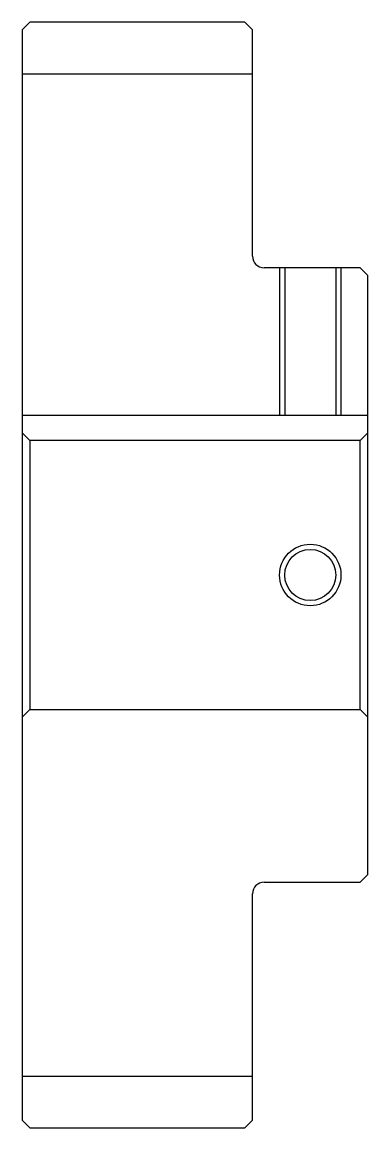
# Model space of a CAD drawing. Header units: metres. Extents: x 220 to 557, y 149 to 293.
# Drawn here: x 220.1 to 265.1, y 149.5 to 293.5 of the extents above.
import ezdxf

# ---------------------------------------------------------------- set-up
doc = ezdxf.new("R2010")
doc.units = ezdxf.units.M

msp = doc.modelspace()

# ---------------------------------------------------------------- linework, layer by layer
at = {"color": 4}
for p, q in [((220.108688, 286.717407), (250.108688, 286.717407)), ((220.108688, 242.267395), (265.108704, 242.267395)), ((264.108704, 238.967392), (265.108704, 239.967392)), ((221.108688, 238.967392), (221.108688, 203.967392)), ((264.108704, 203.967392), (265.108704, 202.967392)), ((220.108688, 156.217392), (250.108688, 156.217392))]:
    msp.add_line(p, q, dxfattribs=at)
for points in [[(250.108688, 262.967407), (250.108688, 292.467407), (249.108688, 293.467407), (221.108688, 293.467407), (220.108688, 292.467407), (220.108688, 202.967392)], [(251.608688, 181.467392), (264.108704, 181.467392), (265.108704, 182.467392), (265.108704, 260.467407), (264.108704, 261.467407), (251.608688, 261.467407)], [(253.608688, 261.467407), (253.608688, 242.267395)], [(254.283691, 261.467407), (254.283691, 242.267395)], [(260.933685, 261.467407), (260.933685, 242.267395)], [(261.608704, 261.467407), (261.608704, 242.267395)], [(220.108688, 202.967392), (221.108688, 203.967392), (264.108704, 203.967392), (264.108704, 238.967392), (221.108688, 238.967392), (220.108688, 239.967392)], [(220.108688, 202.967392), (220.108688, 150.467392), (221.108688, 149.467392), (249.108688, 149.467392), (250.108688, 150.467392), (250.108688, 179.967392)]]:
    msp.add_lwpolyline(points, dxfattribs=at)
at = {"color": 7}
msp.add_circle((257.608704, 221.467392), 4, dxfattribs=at)
at = {"color": 4}
msp.add_circle((257.608704, 221.467392), 3.325, dxfattribs=at)
for centre, start, end in [((251.608688, 262.967407), 180, 270), ((251.608688, 179.967392), 90, 180)]:
    msp.add_arc(centre, 1.5, start, end, dxfattribs=at)

doc.saveas('drawing.dxf')
